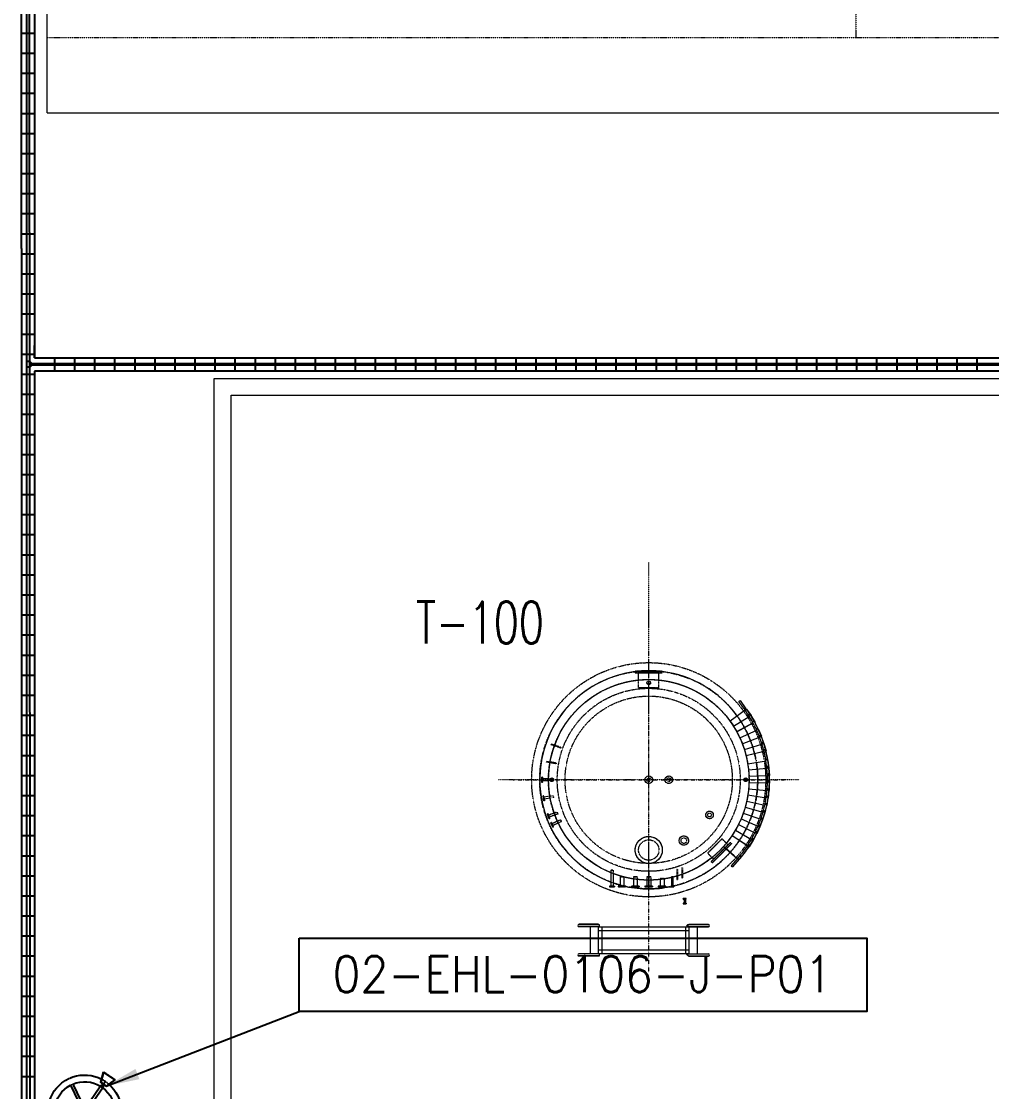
# Model space of a CAD drawing. Header units: inches. Extents: x 19 to 1016051, y 34 to 210034.
# Drawn here: x 147802 to 176833, y 75068 to 107072 of the extents above; entities that cross this region are included whole.
import ezdxf

# ---------------------------------------------------------------- set-up
doc = ezdxf.new("R2010")
doc.units = ezdxf.units.IN
doc.header["$MEASUREMENT"] = 0
for name, pattern in [('CABLEROUTEALL-EMBED 1_DWG$0$HIDDEN2', [0.1875, 0.125, -0.0625]), ('CABLETRAYLAYOUT-EMBED 2_DWG$0$HIDDEN2', [0.1875, 0.125, -0.0625]), ('DASHDOT2', [0.5, 0.25, -0.125, 0, -0.125])]:
    doc.linetypes.add(name, pattern=pattern)
for name, color, linetype in [('_Auto', 7, 'Continuous'), ('CABLE TRAY INSTRUMENTATION', 7, 'Continuous'), ('cables', 7, 'Continuous'), ('照明平面设备层', 1, 'Continuous')]:
    doc.layers.add(name, color=color, linetype=linetype)
for name, color, linetype, lineweight in [('Background Stuff', 252, 'Continuous', 5), ('Buildings', 7, 'Continuous', 5), ('CABLETRAYLAYOUT-EMBED 2_DWG$0$DwgTemplate', 7, 'Continuous', 9), ('Layout', 6, 'Continuous', 20), ('REV.C CLOUD', 2, 'Continuous', 20)]:
    doc.layers.add(name, color=color, linetype=linetype, lineweight=lineweight)
doc.styles.add('HZTXT', font='txt_qlt.shx', dxfattribs={"width": 0.7, "bigfont": 'hztxt.shx'})
doc.styles.get("Standard").update_dxf_attribs({"font": 'arial.ttf'})
doc.dimstyles.get("Standard").update_dxf_attribs({"dimtxt": 0.18, "dimasz": 0.18, "dimexe": 0.18, "dimexo": 0.0625, "dimgap": 0.09, "dimtad": 0, "dimtih": 1, "dimtoh": 1, "dimdec": 4, "dimzin": 0, "dimdsep": 46, "dimtxsty": 'Standard', "dimcen": 0.09, "dimadec": 0, "dimazin": 0, "dimtfac": 1, "dimtdec": 4, "dimtofl": 0, "dimtmove": 0, "dimatfit": 3, "dimfxl": 1, "dimtolj": 1, "dimtzin": 0, "dimarcsym": 0})

# ---------------------------------------------------------------- blocks, each defined once
blk = doc.blocks.new('Tower Light Type 1')
at = {"layer": '照明平面设备层', "color": 1, "linetype": 'Continuous'}
for p, q in [((-2052, 1646), (-2452, 954)), ((-2452, 954), (-2052, 1646)), ((-1632, 1173), (-2052, 1646)), ((-2052, 1646), (-1632, 1173)), ((-80, 1798), (-80, 139)), ((80, 1798), (80, 139)), ((2052, 1646), (1632, 1173)), ((2052, 1646), (1632, 1173)), ((2452, 954), (2052, 1646)), ((2052, 1646), (2452, 954)), ((-2452, 954), (-1832, 827)), ((-2452, 954), (-1832, 827)), ((-1832, 827), (-1632, 1173)), ((-1632, 1173), (-1832, 827)), ((-1573, 908), (-1732, 1000)), ((-1573, 908), (-1732, 1000)), ((-1597, 830), (-160, 0)), ((-1517, 968), (-80, 139)), ((1517, 968), (80, 139)), ((1597, 830), (160, 0)), ((1732, 1000), (1573, 908)), ((1732, 1000), (1573, 908)), ((1632, 1173), (1832, 827)), ((1832, 827), (1632, 1173)), ((1832, 827), (2452, 954)), ((2452, 954), (1832, 827)), ((-1597, -830), (-160, 0)), ((1597, -830), (160, 0)), ((-1517, -968), (-80, -139)), ((-80, -1798), (-80, -139)), ((1517, -968), (80, -139)), ((80, -1798), (80, -139)), ((0, -1817), (0, -2000)), ((0, -1817), (0, -2000)), ((-200, -2000), (-400, -2600)), ((-400, -2600), (-200, -2000)), ((200, -2000), (-200, -2000)), ((-200, -2000), (200, -2000)), ((400, -2600), (200, -2000)), ((400, -2600), (200, -2000)), ((-400, -2600), (400, -2600)), ((400, -2600), (-400, -2600))]:
    blk.add_line(p, q, dxfattribs=at)
at = {"layer": '照明平面设备层', "color": 1, "linetype": 'CABLEROUTEALL-EMBED 1_DWG$0$HIDDEN2'}
for p, q in [((-2452, 954), (-2052, 1646)), ((-2052, 1646), (-2452, 954)), ((-2052, 1646), (-1632, 1173)), ((-2052, 1646), (-1632, 1173)), ((1632, 1173), (2052, 1646)), ((1632, 1173), (2052, 1646)), ((2052, 1646), (2452, 954)), ((2452, 954), (2052, 1646)), ((-1832, 827), (-2452, 954)), ((-1832, 827), (-2452, 954)), ((-1732, 1000), (-1905, 1100)), ((-1905, 1100), (-1732, 1000)), ((-1732, 1000), (-1905, 1100)), ((-1905, 1100), (-1732, 1000)), ((-1632, 1173), (-1832, 827)), ((-1832, 827), (-1632, 1173)), ((-1692, 1069), (-1772, 931)), ((-1692, 1069), (-1772, 931)), ((-1772, 931), (-1597, 830)), ((-1732, 1000), (-1559, 900)), ((-1732, 1000), (-1559, 900)), ((-1692, 1069), (-1517, 968)), ((-1559, 900), (-1573, 908)), ((-1559, 900), (-1573, 908)), ((1692, 1069), (1517, 968)), ((1559, 900), (1905, 1100)), ((1559, 900), (1905, 1100)), ((1573, 908), (1559, 900)), ((1573, 908), (1559, 900)), ((1772, 931), (1597, 830)), ((1832, 827), (1632, 1173)), ((1632, 1173), (1832, 827)), ((1692, 1069), (1772, 931)), ((1692, 1069), (1772, 931)), ((1905, 1100), (1732, 1000)), ((1905, 1100), (1732, 1000)), ((2452, 954), (1832, 827)), ((2452, 954), (1832, 827)), ((-160, 0), (-40, 69)), ((-160, 0), (-40, -69)), ((-80, 139), (40, 69)), ((-80, 139), (-80, 0)), ((80, 0), (-80, 0)), ((-80, 0), (0, 0)), ((0, 0), (-80, 0)), ((-80, 0), (80, 0)), ((-80, -139), (-80, 0)), ((80, 139), (-40, 69)), ((40, 69), (-40, -69)), ((-40, -69), (40, 69)), ((40, -69), (-40, 69)), ((-40, 69), (0, 0)), ((0, 0), (-40, 69)), ((-40, 69), (40, -69)), ((-40, -69), (0, 0)), ((0, 0), (-40, -69)), ((0, 0), (40, 69)), ((40, 69), (0, 0)), ((0, 0), (80, 0)), ((80, 0), (0, 0)), ((0, 0), (40, -69)), ((40, -69), (0, 0)), ((160, 0), (40, 69)), ((160, 0), (40, -69)), ((80, 139), (80, 0)), ((80, -139), (80, 0)), ((-80, -139), (40, -69)), ((80, -139), (-40, -69)), ((-80, -2000), (-80, -1798)), ((0, -2000), (0, -1800)), ((0, -1800), (0, -1817)), ((0, -2000), (0, -1800)), ((0, -1800), (0, -1817)), ((80, -2000), (80, -1798)), ((-400, -2600), (-200, -2000)), ((-400, -2600), (-200, -2000)), ((-200, -2000), (200, -2000)), ((200, -2000), (-200, -2000)), ((80, -2000), (-80, -2000)), ((80, -2000), (-80, -2000)), ((0, -2000), (0, -2200)), ((0, -2200), (0, -2000)), ((0, -2000), (0, -2200)), ((0, -2200), (0, -2000)), ((200, -2000), (400, -2600)), ((200, -2000), (400, -2600)), ((400, -2600), (-400, -2600)), ((-400, -2600), (400, -2600))]:
    blk.add_line(p, q, dxfattribs=at)
at = {"layer": '照明平面设备层', "color": 1, "linetype": 'Continuous'}
blk.add_circle((0, 0), 100, dxfattribs=at)
blk.add_circle((0, 0), 100, dxfattribs=at)
for radius, start, end in [(2200, 96.86074, 143.17429), (2200, 36.82571, 83.18043), (1800, 92.54732, 147.45268), (1800, 32.54732, 87.45268), (2200, 156.82571, 203.17429), (1800, 152.54732, 207.45268), (1800, 332.54732, 27.45268), (2200, 336.82571, 23.17429), (500, 159.2069, 200.7931), (500, 159.2069, 200.7931), (500, 99.2069, 140.7931), (500, 99.2069, 140.7931), (500, 39.2069, 80.7931), (500, 39.2069, 80.7931), (500, 339.2069, 20.7931), (500, 0, 20.7931), (500, 339.2069, 0), (500, 219.2069, 260.7931), (500, 219.2069, 260.7931), (500, 279.2069, 320.7931), (500, 279.2069, 320.7931), (1800, 212.54732, 267.45268), (1800, 272.54732, 327.45268), (2200, 216.82571, 263.17429), (2200, 276.82571, 323.17429)]:
    blk.add_arc((0, 0), radius, start, end, dxfattribs=at)
at = {"layer": '照明平面设备层', "color": 1, "linetype": 'CABLEROUTEALL-EMBED 1_DWG$0$HIDDEN2'}
for radius, start, end in [(2200, 90, 96.86074), (2200, 83.18043, 90), (2200, 143.17429, 150), (1800, 90, 92.54732), (1800, 87.45268, 90), (2200, 30, 36.82571), (2200, 150, 156.82571), (1800, 150, 152.54732), (1800, 147.45268, 150), (1800, 30, 32.54732), (1800, 27.45268, 30), (2200, 23.17429, 30), (500, 140.7931, 159.2069), (500, 140.7931, 159.2069), (500, 80.7931, 99.2069), (500, 80.7931, 99.2069), (500, 20.7931, 39.2069), (500, 20.7931, 39.2069), (500, 200.7931, 219.2069), (500, 200.7931, 219.2069), (500, 260.7931, 270), (500, 260.7931, 279.2069), (500, 270, 279.2069), (2200, 203.17429, 210), (2200, 210, 216.82571), (1800, 207.45268, 210), (1800, 210, 212.54732), (1800, 327.45268, 330), (1800, 330, 332.54732), (2200, 323.17429, 330), (2200, 330, 336.82571), (1800, 267.45268, 270), (1800, 270, 272.54732), (2200, 263.17429, 270), (2200, 270, 276.82571)]:
    blk.add_arc((0, 0), radius, start, end, dxfattribs=at)

msp = doc.modelspace()

# ---------------------------------------------------------------- linework, layer by layer
at = {"layer": '_Auto', "color": 7, "linetype": 'Continuous'}
msp.add_lwpolyline([(156116, 79656), (173096, 79656), (173096, 77460), (156116, 77460)], close=True, dxfattribs=at)
at = {"layer": 'Background Stuff', "linetype": 'Continuous'}
for p, q in [((169265, 86736), (169304, 86764)), ((169444, 86490), (169265, 86736)), ((169304, 86764), (169483, 86518)), ((169458, 86470), (169007, 86146)), ((169502, 86502), (169497, 86499)), ((169497, 86499), (169497, 86498)), ((169497, 86499), (169629, 86316)), ((169502, 86502), (169634, 86319)), ((169007, 86146), (169117, 85994)), ((169112, 85991), (169581, 86286)), ((169205, 85833), (169692, 86099)), ((169207, 85830), (169694, 86095)), ((169621, 86311), (169623, 86312)), ((169623, 86312), (169628, 86315)), ((169623, 86312), (169743, 86122)), ((169629, 86316), (169628, 86315)), ((169628, 86315), (169748, 86125)), ((169629, 86316), (169634, 86319)), ((169629, 86316), (169632, 86312)), ((169632, 86312), (169631, 86311)), ((169734, 86122), (169740, 86125)), ((169736, 86118), (169742, 86121)), ((169742, 86121), (169740, 86125)), ((169743, 86122), (169742, 86121)), ((169742, 86121), (169744, 86116)), ((169743, 86122), (169748, 86125)), ((169743, 86122), (169745, 86118)), ((169745, 86118), (169744, 86117)), ((169744, 86116), (169744, 86116)), ((169132, 85959), (169209, 85836)), ((169300, 85644), (169804, 85875)), ((169709, 86046), (169704, 86043)), ((169709, 86046), (169718, 86051)), ((169715, 86035), (169709, 86046)), ((169715, 86035), (169710, 86032)), ((169724, 86039), (169715, 86035)), ((169790, 85882), (169784, 85880)), ((169790, 85882), (169799, 85887)), ((169795, 85871), (169790, 85882)), ((169838, 85917), (169838, 85917)), ((169848, 85895), (169854, 85898)), ((169848, 85895), (169942, 85691)), ((169848, 85895), (169848, 85895)), ((169854, 85898), (169947, 85693)), ((169326, 85586), (169377, 85474)), ((169373, 85472), (169888, 85670)), ((169434, 85295), (169961, 85461)), ((169933, 85687), (169935, 85688)), ((169935, 85688), (169941, 85690)), ((169935, 85688), (170016, 85478)), ((169942, 85691), (169941, 85690)), ((169941, 85690), (170022, 85480)), ((169942, 85691), (169947, 85693)), ((169942, 85691), (169944, 85686)), ((169950, 85471), (169942, 85468)), ((169944, 85686), (169943, 85686)), ((169950, 85471), (169957, 85473)), ((169954, 85459), (169950, 85471)), ((170007, 85476), (170009, 85476)), ((170009, 85476), (170015, 85478)), ((170009, 85476), (170077, 85262)), ((170015, 85478), (170082, 85263)), ((170016, 85478), (170015, 85478)), ((170016, 85478), (170022, 85480)), ((170016, 85478), (170018, 85474)), ((170018, 85474), (170016, 85473)), ((169398, 85404), (169439, 85297)), ((169436, 85304), (169432, 85303)), ((169458, 85219), (169488, 85120)), ((169484, 85119), (170022, 85252)), ((169485, 85115), (170023, 85248)), ((170025, 85197), (170019, 85195)), ((170028, 85185), (170022, 85183)), ((170025, 85197), (170035, 85199)), ((170028, 85185), (170025, 85197)), ((170038, 85187), (170028, 85185)), ((170069, 85264), (170075, 85265)), ((170070, 85260), (170076, 85261)), ((170076, 85261), (170075, 85265)), ((170077, 85262), (170076, 85261)), ((170076, 85261), (170077, 85256)), ((170077, 85262), (170082, 85263)), ((170077, 85262), (170078, 85257)), ((170078, 85257), (170077, 85257)), ((170077, 85256), (170077, 85256)), ((169535, 84871), (170082, 84959)), ((170070, 84970), (170064, 84969)), ((170070, 84970), (170080, 84971)), ((170072, 84957), (170070, 84970)), ((170126, 84991), (170126, 84991)), ((170129, 84967), (170130, 84967)), ((170130, 84967), (170136, 84968)), ((170130, 84967), (170165, 84744)), ((170136, 84968), (170171, 84745)), ((169549, 84777), (169563, 84686)), ((169559, 84686), (170108, 84739)), ((169567, 84585), (169576, 84499)), ((169572, 84499), (170122, 84518)), ((170156, 84744), (170158, 84744)), ((170158, 84744), (170180, 84520)), ((170158, 84744), (170164, 84744)), ((170165, 84744), (170164, 84744)), ((170164, 84744), (170186, 84521)), ((170165, 84744), (170171, 84745)), ((170165, 84744), (170166, 84740)), ((170166, 84740), (170165, 84739)), ((170170, 84520), (170173, 84520)), ((170173, 84520), (170179, 84520)), ((170173, 84520), (170181, 84295)), ((170180, 84520), (170179, 84520)), ((170179, 84520), (170187, 84295)), ((170181, 84515), (170179, 84515)), ((170180, 84520), (170186, 84521)), ((170180, 84520), (170181, 84515)), ((169568, 84202), (169565, 84125)), ((169572, 84312), (170123, 84297)), ((169576, 84319), (169573, 84319)), ((169574, 84393), (169576, 84312)), ((170116, 84309), (170107, 84309)), ((170116, 84309), (170123, 84309)), ((170116, 84297), (170116, 84309)), ((170174, 84295), (170168, 84070)), ((170171, 84295), (170174, 84295)), ((170174, 84295), (170180, 84295)), ((170180, 84295), (170174, 84070)), ((170181, 84295), (170180, 84295)), ((170181, 84290), (170180, 84290)), ((170181, 84295), (170187, 84295)), ((170181, 84295), (170181, 84290)), ((169539, 83939), (170085, 83856)), ((169549, 84012), (169543, 83939)), ((169562, 84125), (170111, 84076)), ((170161, 84071), (170141, 83847)), ((170167, 84070), (170147, 83846)), ((170159, 84071), (170161, 84071)), ((170161, 84071), (170167, 84070)), ((170168, 84065), (170166, 84065)), ((170168, 84070), (170167, 84070)), ((170168, 84070), (170168, 84065)), ((170168, 84070), (170174, 84070)), ((169460, 83574), (169991, 83423)), ((169477, 83638), (169463, 83573)), ((169505, 83755), (170045, 83638)), ((169519, 83823), (169509, 83755)), ((170093, 83627), (170045, 83408)), ((170099, 83626), (170051, 83406)), ((170093, 83627), (170099, 83626)), ((170093, 83627), (170093, 83627)), ((170099, 83621), (170097, 83621)), ((170099, 83626), (170098, 83626)), ((170134, 83848), (170099, 83626)), ((170099, 83626), (170099, 83621)), ((170099, 83626), (170105, 83625)), ((170140, 83847), (170105, 83625)), ((170133, 83848), (170134, 83848)), ((170134, 83848), (170140, 83847)), ((170140, 83842), (170139, 83842)), ((170141, 83847), (170140, 83847)), ((170141, 83847), (170140, 83842)), ((170141, 83847), (170147, 83846)), ((169336, 83221), (169842, 83006)), ((169359, 83277), (169338, 83220)), ((169341, 83227), (169339, 83228)), ((169403, 83395), (169923, 83212)), ((169423, 83455), (169406, 83394)), ((170038, 83409), (169977, 83193)), ((170044, 83408), (169982, 83191)), ((170037, 83410), (170038, 83409)), ((170038, 83409), (170044, 83408)), ((170044, 83403), (170042, 83403)), ((170045, 83408), (170044, 83403)), ((170045, 83408), (170044, 83408)), ((170045, 83408), (170051, 83406)), ((169196, 82935), (169171, 82885)), ((169257, 83051), (169748, 82805)), ((169283, 83103), (169260, 83050)), ((169889, 82986), (169801, 82779)), ((169894, 82984), (169806, 82777)), ((169840, 83020), (169832, 83024)), ((169835, 83009), (169840, 83020)), ((169840, 83020), (169847, 83018)), ((169886, 82987), (169889, 82986)), ((169889, 82986), (169894, 82984)), ((169893, 82979), (169892, 82979)), ((169895, 82983), (169893, 82979)), ((169895, 82983), (169894, 82984)), ((169970, 83195), (169895, 82983)), ((169895, 82983), (169901, 82981)), ((169976, 83193), (169901, 82981)), ((169968, 83196), (169970, 83195)), ((169970, 83195), (169976, 83193)), ((169975, 83188), (169974, 83189)), ((169977, 83193), (169975, 83188)), ((169977, 83193), (169976, 83193)), ((169977, 83193), (169982, 83191)), ((169069, 82728), (169569, 82394)), ((169072, 82731), (169576, 82394)), ((169099, 82773), (169074, 82729)), ((169168, 82886), (169644, 82610)), ((169688, 82585), (169575, 82390)), ((169693, 82582), (169580, 82387)), ((169686, 82586), (169688, 82585)), ((169688, 82585), (169693, 82582)), ((169692, 82577), (169690, 82577)), ((169694, 82581), (169692, 82577)), ((169694, 82581), (169693, 82582)), ((169794, 82782), (169694, 82581)), ((169694, 82581), (169699, 82578)), ((169800, 82780), (169699, 82578)), ((169791, 82784), (169794, 82782)), ((169794, 82782), (169800, 82780)), ((169799, 82775), (169798, 82775)), ((169801, 82779), (169799, 82775)), ((169801, 82779), (169800, 82780)), ((169801, 82779), (169806, 82777)), ((168945, 82274), (168811, 82394)), ((168815, 82398), (169216, 82042)), ((169131, 82116), (168818, 82389)), ((168947, 82276), (168945, 82274)), ((169485, 82374), (169480, 82378)), ((169485, 82374), (169492, 82385)), ((169493, 82369), (169485, 82374)), ((169492, 82385), (169487, 82388)), ((169492, 82385), (169500, 82379)), ((169555, 82374), (169515, 82401)), ((169569, 82394), (169574, 82391)), ((169574, 82391), (169571, 82386)), ((169572, 82386), (169571, 82387)), ((169571, 82386), (169571, 82386)), ((169575, 82390), (169572, 82386)), ((169574, 82391), (169576, 82394)), ((169575, 82390), (169574, 82391)), ((169575, 82390), (169580, 82387)), ((169244, 82049), (169042, 81820)), ((169280, 82017), (169079, 81788)), ((169132, 82117), (169128, 82112)), ((169224, 82027), (169128, 82112)), ((169220, 82038), (169212, 82045)), ((169220, 82038), (169228, 82047)), ((169220, 82038), (169228, 82031)), ((169228, 82031), (169220, 82038)), ((169228, 82047), (169224, 82051)), ((169228, 82047), (169236, 82041)), ((169264, 81991), (169260, 81995)), ((169264, 81999), (169268, 81995)), ((169268, 81995), (169264, 81991)), ((169042, 81820), (169079, 81788)), ((164484, 80061), (164484, 80070)), ((164484, 80070), (164484, 80061)), ((165074, 80070), (164484, 80070)), ((165074, 80061), (164484, 80061)), ((165074, 80070), (165074, 80061)), ((165074, 80070), (165074, 80061)), ((167774, 80061), (167774, 80070)), ((167774, 80070), (168363, 80070)), ((167774, 80070), (167774, 80061)), ((167774, 80061), (168363, 80061)), ((168363, 80070), (168363, 80061)), ((168363, 80070), (168363, 80061)), ((164484, 79992), (164484, 80001)), ((164484, 80001), (164484, 79992)), ((165074, 80001), (164484, 80001)), ((165074, 79992), (164484, 79992)), ((164818, 79992), (164818, 79192)), ((165074, 80001), (165074, 79992)), ((165074, 80001), (165074, 79992)), ((165074, 79192), (165074, 79992)), ((165074, 79992), (165177, 79992)), ((165074, 79992), (167774, 79992)), ((165074, 79889), (165074, 79992)), ((165074, 79889), (167774, 79889)), ((165177, 79192), (165177, 79992)), ((167670, 79992), (167670, 79192)), ((167670, 79992), (167774, 79992)), ((167774, 79992), (167774, 80001)), ((167774, 80001), (167774, 79992)), ((167774, 80001), (168363, 80001)), ((167774, 79992), (168363, 79992)), ((167774, 79992), (167774, 79192)), ((167774, 79992), (167774, 79889)), ((168030, 79192), (168030, 79992)), ((168363, 80001), (168363, 79992)), ((168363, 80001), (168363, 79992)), ((164484, 79184), (164484, 79192)), ((165074, 79192), (164484, 79192)), ((164484, 79184), (164484, 79192)), ((165074, 79184), (164484, 79184)), ((164484, 79115), (164484, 79123)), ((164484, 79115), (164484, 79123)), ((165074, 79123), (164484, 79123)), ((165074, 79115), (164484, 79115)), ((165074, 79192), (165074, 79295)), ((167774, 79295), (165074, 79295)), ((165074, 79192), (165074, 79184)), ((165074, 79184), (165074, 79192)), ((165177, 79192), (165074, 79192)), ((167774, 79192), (165074, 79192)), ((165074, 79123), (165074, 79115)), ((165074, 79115), (165074, 79123)), ((167774, 79192), (167670, 79192)), ((167774, 79295), (167774, 79192)), ((167774, 79184), (167774, 79192)), ((167774, 79184), (167774, 79192)), ((167774, 79192), (168363, 79192)), ((167774, 79184), (168363, 79184)), ((167774, 79115), (167774, 79123)), ((167774, 79115), (167774, 79123)), ((167774, 79123), (168363, 79123)), ((167774, 79115), (168363, 79115)), ((168363, 79192), (168363, 79184)), ((168363, 79184), (168363, 79192)), ((168363, 79123), (168363, 79115)), ((168363, 79115), (168363, 79123))]:
    msp.add_line(p, q, dxfattribs=at)
for centre, radius, start, end in [((169464, 86504), 24.1, 306.1048, 35.7729), ((169589, 86320), 24.1, 10.5083, 302.5336), ((169704, 86128), 24.1, 29.2943, 29.5238), ((166572, 84395), 3610, 24.6072, 28.5763), ((169816, 85907), 24.1, 24.1, 204.0999), ((166572, 84395), 3604, 24.6072, 24.9934), ((169904, 85702), 24.1, 355.5565, 291.4223), ((169979, 85492), 24.1, 352.5884, 287.8512), ((170041, 85278), 24.1, 14.6119, 14.8416), ((166572, 84395), 3604, 9.1305, 13.8938), ((166572, 84395), 3610, 9.1305, 13.8938), ((170102, 84987), 24.1, 8.6236, 188.6232), ((170132, 84766), 24.1, 339.1892, 275.9456), ((170148, 84543), 24.1, 332.0974, 272.3745), ((170150, 84320), 24.1, 331.1426, 268.8033), ((170113, 83876), 24.1, 340.8327, 261.6611), ((170139, 84097), 24.1, 334.3668, 265.2322), ((170074, 83656), 24.1, 346.1293, 258.09), ((169955, 83226), 24.1, 317.1795, 250.9477), ((170021, 83439), 24.1, 330.1323, 254.5188), ((169876, 83018), 24.1, 307.7668, 247.3766), ((169679, 82618), 24.1, 304.0111, 240.2343), ((169784, 82815), 24.1, 302.7602, 243.8055), ((166572, 84395), 3555, 318.7203, 325.8907), ((166572, 84395), 3610, 318.334, 326.277), ((166572, 84395), 3604, 318.7203, 325.8907), ((169535, 82387), 24.1, 325.8907, 145.8907), ((169562, 82428), 24.1, 147.557, 236.6632), ((169562, 82428), 24.1, 236.6632, 327.5564), ((166572, 84395), 3604, 325.8907, 326.277), ((164484, 80031), 30.2, 90, 270), ((164484, 80031), 30.2, 90, 270), ((165074, 80031), 30.2, 270, 90), ((165074, 80031), 30.2, 270, 90), ((167740, 80019), 34, 70.541, 180), ((167740, 80019), 34, 180, 231.6532), ((167740, 80019), 29, 73.5755, 180), ((167740, 80019), 29, 180, 246.8515), ((167774, 80031), 30.2, 90, 270), ((167774, 80031), 30.2, 90, 270), ((168363, 80031), 30.2, 270, 90), ((168363, 80031), 30.2, 270, 90), ((167740, 80019), 29, 293.1485, 325.5137), ((167740, 80019), 34, 308.3468, 328.5482), ((164484, 79153), 30.2, 90, 270), ((164484, 79153), 30.2, 90, 270), ((165074, 79153), 30.2, 270, 90), ((165074, 79153), 30.2, 270, 90), ((167740, 79182), 34, 163.1952, 180), ((167740, 79182), 34, 180, 277.0344), ((167740, 79182), 29, 160.1866, 180), ((167740, 79182), 29, 180, 277.4783), ((167774, 79153), 30.2, 90, 270), ((167774, 79153), 30.2, 90, 270), ((167740, 79182), 29, 1.7824, 19.8134), ((167740, 79182), 34, 2.2263, 16.8048), ((168363, 79153), 30.2, 270, 90), ((168363, 79153), 30.2, 270, 90)]:
    msp.add_arc(centre, radius, start, end, dxfattribs=at)
for centre, major_axis, ratio, start_param, end_param in [((169464, 86504), (-19.6, -14.1), 0.507167, 3.13765, 6.28714), ((169704, 86128), (-21, -11.8), 0.507167, 3.137638, 6.279231), ((169816, 85907), (-22, -9.9), 0.806809, 3.141595, 6.283185), ((170041, 85278), (-23.3, -6.1), 0.507167, 3.137638, 6.279231), ((170102, 84987), (-23.9, -3.6), 0.806809, 3.1416, 6.283185)]:
    msp.add_ellipse(centre, major_axis=major_axis, ratio=ratio, start_param=start_param, end_param=end_param, dxfattribs=at)
for points in [[(169682, 86116), (169609, 86245), (169530, 86369), (169444, 86490)], [(169483, 86518), (169569, 86396), (169650, 86269), (169725, 86140)], [(169794, 85897), (169759, 85971), (169722, 86044), (169682, 86116)], [(169725, 86140), (169765, 86067), (169803, 85993), (169838, 85917)], [(170017, 85272), (169959, 85486), (169885, 85694), (169794, 85897)], [(169838, 85917), (169929, 85713), (170005, 85500), (170064, 85284)], [(170078, 84983), (170062, 85080), (170042, 85176), (170017, 85272)], [(170064, 85284), (170089, 85187), (170109, 85089), (170126, 84991)]]:
    msp.add_open_spline(points, degree=3, dxfattribs=at)
for points, knots in [([(169542, 82441), (169774, 82806), (169951, 83209), (170044, 83631), (170141, 84073), (170146, 84534), (170078, 84983)], [0, 0, 0, 0, 2.20487, 2.20487, 2.20487, 4.513418, 4.513418, 4.513418, 4.513418]), ([(170126, 84990), (170191, 84558), (170191, 84111), (170104, 83682), (170013, 83232), (169828, 82801), (169583, 82415)], [0, 0, 0, 0, 2.214178, 2.214178, 2.214178, 4.533661, 4.533661, 4.533661, 4.533661])]:
    msp.add_open_spline(points, degree=3, knots=knots, dxfattribs=at)
msp.add_rational_spline([(169539, 82429), (169537, 82448), (169553, 82455), (169572, 82445), (169590, 82434), (169592, 82416), (169576, 82409), (169560, 82401), (169541, 82411), (169539, 82429)], [1, 0.666666666667, 0.666666666667, 1, 0.666666666667, 0.666666666667, 1, 0.666666666667, 0.666666666667, 1], degree=3, knots=[0, 0, 0, 0, 0.333333, 0.333333, 0.333333, 0.666667, 0.666667, 0.666667, 1, 1, 1, 1], dxfattribs=at)
at = {"layer": 'Buildings', "color": 5, "linetype": 'CABLETRAYLAYOUT-EMBED 2_DWG$0$HIDDEN2'}
for p, q in [((166572, 80892), (166572, 81892)), ((166573, 81655), (166573, 81130)), ((166573, 81194), (166573, 81655))]:
    msp.add_line(p, q, dxfattribs=at)
at = {"layer": 'Buildings', "color": 5, "linetype": 'Continuous'}
msp.add_line((166573, 81130), (166573, 81194), dxfattribs=at)
at = {"layer": 'Buildings', "color": 5, "linetype": 'CABLETRAYLAYOUT-EMBED 2_DWG$0$HIDDEN2'}
for centre, radius in [((166572, 84394), 3502), ((166573, 84392), 3262), ((166573, 84392), 3000), ((166573, 84392), 2737), ((166573, 84392), 2737), ((166572, 84394), 2502)]:
    msp.add_circle(centre, radius, dxfattribs=at)
at = {"layer": 'Buildings', "color": 5, "linetype": 'Continuous'}
for start, end in [(97.1488, 249.7376), (84.8573, 95.1427), (35.7761, 82.8354), (282.6999, 318.3094), (250.863, 254.774), (257.8737, 270), (270, 281.4305)]:
    msp.add_arc((166573, 84392), 3262, start, end, dxfattribs=at)
at = {"layer": 'Buildings', "color": 5, "linetype": 'CABLETRAYLAYOUT-EMBED 2_DWG$0$HIDDEN2'}
for start, end in [(95.1427, 97.1488), (82.8354, 84.8573), (318.3094, 35.7761), (249.7376, 250.863), (254.774, 257.8737), (281.4305, 282.6999)]:
    msp.add_arc((166573, 84392), 3262, start, end, dxfattribs=at)
at = {"layer": 'CABLE TRAY INSTRUMENTATION', "color": 6}
for p, q in [((148192, 122672), (148192, 97007)), ((147802, 100281), (147802, 122272)), ((147802, 106723), (148192, 106723)), ((147802, 106723), (148192, 106723)), ((147802, 106123), (148192, 106123)), ((147802, 106123), (148192, 106123)), ((147802, 106123), (148192, 106123)), ((147802, 105523), (148192, 105523)), ((147802, 105523), (148192, 105523)), ((147802, 104923), (148192, 104923)), ((147802, 104923), (148192, 104923)), ((147802, 104323), (148192, 104323)), ((147802, 103723), (148192, 103723)), ((147802, 103723), (148192, 103723)), ((147802, 103723), (148192, 103723)), ((147802, 103123), (148192, 103123)), ((147802, 103123), (148192, 103123)), ((147802, 102523), (148192, 102523)), ((147802, 102523), (148192, 102523)), ((147802, 101923), (148192, 101923)), ((147802, 101923), (148192, 101923)), ((147802, 101323), (148192, 101323)), ((147802, 101323), (148192, 101323)), ((147802, 101323), (148192, 101323)), ((147802, 100723), (148192, 100723)), ((147802, 100723), (148192, 100723)), ((147802, 100281), (147802, 50481)), ((147802, 100123), (148192, 100123)), ((147802, 100123), (148192, 100123)), ((147802, 99523), (148192, 99523)), ((147802, 99523), (148192, 99523)), ((147802, 98923), (148192, 98923)), ((147802, 98923), (148192, 98923)), ((147802, 98923), (148192, 98923)), ((147802, 98323), (148192, 98323)), ((147802, 98323), (148192, 98323)), ((147802, 97723), (148192, 97723)), ((147802, 97723), (148192, 97723)), ((148192, 97007), (148192, 97382)), ((147802, 97123), (148192, 97123)), ((147802, 97123), (148192, 97123)), ((148192, 97007), (190620, 97007)), ((148192, 97007), (148792, 97007)), ((148192, 97007), (148792, 97007)), ((148792, 97007), (148792, 96617)), ((149392, 97007), (149392, 96617)), ((149992, 97007), (149992, 96617)), ((150592, 97007), (150592, 96617)), ((151192, 97007), (151192, 96617)), ((151192, 97007), (151192, 96617)), ((151792, 97007), (151792, 96617)), ((152392, 97007), (152392, 96617)), ((152992, 97007), (152992, 96617)), ((153592, 97007), (153592, 96617)), ((153592, 97007), (153592, 96617)), ((154192, 97007), (154192, 96617)), ((154792, 97007), (154792, 96617)), ((155392, 97007), (155392, 96617)), ((155992, 97007), (155992, 96617)), ((155992, 97007), (155992, 96617)), ((156592, 97007), (156592, 96617)), ((157192, 97007), (157192, 96617)), ((157792, 97007), (157792, 96617)), ((158392, 97007), (158392, 96617)), ((158392, 97007), (158392, 96617)), ((158992, 97007), (158992, 96617)), ((159592, 97007), (159592, 96617)), ((160192, 97007), (160192, 96617)), ((160792, 97007), (160792, 96617)), ((160792, 97007), (160792, 96617)), ((161392, 97007), (161392, 96617)), ((161992, 97007), (161992, 96617)), ((162592, 97007), (162592, 96617)), ((163192, 97007), (163192, 96617)), ((163192, 97007), (163192, 96617)), ((163792, 97007), (163792, 96617)), ((164392, 97007), (164392, 96617)), ((164992, 97007), (164992, 96617)), ((165592, 97007), (165592, 96617)), ((165592, 97007), (165592, 96617)), ((166192, 97007), (166192, 96617)), ((166792, 97007), (166792, 96617)), ((167392, 97007), (167392, 96617)), ((167992, 97007), (167992, 96617)), ((167992, 97007), (167992, 96617)), ((168592, 97007), (168592, 96617)), ((169192, 97007), (169192, 96617)), ((169792, 97007), (169792, 96617)), ((170392, 97007), (170392, 96617)), ((170392, 97007), (170392, 96617)), ((170992, 97007), (170992, 96617)), ((171592, 97007), (171592, 96617)), ((172192, 97007), (172192, 96617)), ((172792, 97007), (172792, 96617)), ((172792, 97007), (172792, 96617)), ((173392, 97007), (173392, 96617)), ((173992, 97007), (173992, 96617)), ((174592, 97007), (174592, 96617)), ((175192, 97007), (175192, 96617)), ((175192, 97007), (175192, 96617)), ((175792, 97007), (175792, 96617)), ((176392, 97007), (176392, 96617)), ((147802, 96523), (148192, 96523)), ((147802, 96523), (148192, 96523)), ((147802, 96523), (148192, 96523)), ((148192, 96617), (148192, 50331)), ((190620, 96617), (148192, 96617)), ((147802, 95923), (148192, 95923)), ((147802, 95923), (148192, 95923)), ((147802, 95323), (148192, 95323)), ((147802, 95323), (148192, 95323)), ((147802, 94723), (148192, 94723)), ((147802, 94723), (148192, 94723)), ((147802, 94123), (148192, 94123)), ((147802, 94123), (148192, 94123)), ((147802, 94123), (148192, 94123)), ((147802, 93523), (148192, 93523)), ((147802, 93523), (148192, 93523)), ((147802, 92923), (148192, 92923)), ((147802, 92923), (148192, 92923)), ((147802, 92323), (148192, 92323)), ((147802, 92323), (148192, 92323)), ((147802, 91723), (148192, 91723)), ((147802, 91723), (148192, 91723)), ((147802, 91723), (148192, 91723)), ((147802, 91123), (148192, 91123)), ((147802, 91123), (148192, 91123)), ((147802, 90523), (148192, 90523)), ((147802, 90523), (148192, 90523)), ((147802, 89923), (148192, 89923)), ((147802, 89923), (148192, 89923)), ((147802, 89323), (148192, 89323)), ((147802, 89323), (148192, 89323)), ((147802, 89323), (148192, 89323)), ((147802, 88723), (148192, 88723)), ((147802, 88723), (148192, 88723)), ((147802, 88123), (148192, 88123)), ((147802, 88123), (148192, 88123)), ((147802, 87523), (148192, 87523)), ((147802, 87523), (148192, 87523)), ((147802, 86923), (148192, 86923)), ((147802, 86923), (148192, 86923)), ((147802, 86923), (148192, 86923)), ((147802, 86323), (148192, 86323)), ((147802, 86323), (148192, 86323)), ((147802, 85723), (148192, 85723)), ((147802, 85723), (148192, 85723)), ((147802, 85123), (148192, 85123)), ((147802, 85123), (148192, 85123)), ((147802, 84523), (148192, 84523)), ((147802, 84523), (148192, 84523)), ((147802, 84523), (148192, 84523)), ((147802, 83923), (148192, 83923)), ((147802, 83923), (148192, 83923)), ((147802, 83323), (148192, 83323)), ((147802, 83323), (148192, 83323)), ((147802, 82723), (148192, 82723)), ((147802, 82723), (148192, 82723)), ((147802, 82123), (148192, 82123)), ((147802, 82123), (148192, 82123)), ((147802, 82123), (148192, 82123)), ((147802, 81523), (148192, 81523)), ((147802, 81523), (148192, 81523)), ((147802, 80923), (148192, 80923)), ((147802, 80923), (148192, 80923)), ((147802, 80323), (148192, 80323)), ((147802, 80323), (148192, 80323)), ((147802, 79723), (148192, 79723)), ((147802, 79723), (148192, 79723)), ((147802, 79723), (148192, 79723)), ((147802, 79123), (148192, 79123)), ((147802, 79123), (148192, 79123)), ((147802, 78523), (148192, 78523)), ((147802, 78523), (148192, 78523)), ((147802, 77923), (148192, 77923)), ((147802, 77923), (148192, 77923)), ((147802, 77323), (148192, 77323)), ((147802, 77323), (148192, 77323)), ((147802, 77323), (148192, 77323)), ((147802, 76723), (148192, 76723)), ((147802, 76723), (148192, 76723)), ((147802, 76123), (148192, 76123)), ((147802, 76123), (148192, 76123)), ((147802, 75523), (148192, 75523)), ((147802, 75523), (148192, 75523))]:
    msp.add_line(p, q, dxfattribs=at)
at = {"layer": 'cables'}
for p, q in [((148057, 96898), (147969, 96898)), ((148057, 96734), (147969, 96734)), ((148110, 96845), (148057, 96898)), ((148110, 96787), (148057, 96734))]:
    msp.add_line(p, q, dxfattribs=at)
msp.add_lwpolyline([(147969, 50532), (147969, 122303), (148025, 122303), (148077, 50532)], dxfattribs=at)
msp.add_lwpolyline([(148110, 96845), (190519, 96845), (190519, 96788), (148110, 96788)], close=True, dxfattribs=at)
at = {"layer": 'CABLETRAYLAYOUT-EMBED 2_DWG$0$DwgTemplate', "color": 7, "linetype": 'Continuous'}
for p, q in [((166167, 87641), (166980, 87641)), ((166167, 87595), (166167, 87641)), ((166167, 87641), (166980, 87641)), ((166167, 87595), (166167, 87641)), ((166167, 87595), (166980, 87595)), ((166167, 87595), (166980, 87595)), ((166269, 87377), (166269, 87595)), ((166269, 87377), (166269, 87595)), ((166878, 87377), (166878, 87595)), ((166878, 87377), (166878, 87595)), ((166980, 87595), (166980, 87641)), ((166980, 87595), (166980, 87641)), ((163657, 85442), (163664, 85462)), ((163657, 85442), (163664, 85462)), ((163661, 85452), (163664, 85462)), ((163758, 85428), (163664, 85462)), ((163758, 85428), (163664, 85462)), ((163657, 85442), (163661, 85452)), ((163751, 85408), (163657, 85442)), ((163751, 85408), (163657, 85442)), ((163519, 84920), (163523, 84941)), ((163519, 84920), (163523, 84941)), ((163519, 84920), (163521, 84930)), ((163617, 84903), (163519, 84920)), ((163617, 84903), (163519, 84920)), ((163521, 84930), (163523, 84941)), ((163621, 84924), (163523, 84941)), ((163621, 84924), (163523, 84941)), ((163375, 84316), (163375, 84468)), ((163375, 84316), (163375, 84468)), ((163393, 84468), (163375, 84468)), ((163375, 84392), (163375, 84468)), ((163393, 84468), (163375, 84468)), ((163375, 84316), (163375, 84392)), ((163393, 84316), (163375, 84316)), ((163393, 84316), (163375, 84316)), ((163393, 84316), (163393, 84468)), ((163393, 84316), (163393, 84468)), ((163393, 84392), (163393, 84468)), ((163574, 84422), (163393, 84422)), ((163574, 84422), (163393, 84422)), ((163393, 84316), (163393, 84392)), ((163574, 84362), (163393, 84362)), ((163574, 84362), (163393, 84362)), ((163428, 83915), (163410, 83912)), ((163428, 83915), (163410, 83912)), ((163437, 83762), (163410, 83912)), ((163437, 83762), (163410, 83912)), ((163424, 83837), (163410, 83912)), ((163454, 83765), (163428, 83915)), ((163454, 83765), (163428, 83915)), ((163441, 83840), (163428, 83915)), ((163614, 83901), (163436, 83870)), ((163614, 83901), (163436, 83870)), ((163437, 83762), (163424, 83837)), ((163454, 83765), (163437, 83762)), ((163454, 83765), (163437, 83762)), ((163454, 83765), (163441, 83840)), ((163625, 83842), (163446, 83810)), ((163625, 83842), (163446, 83810)), ((163558, 83376), (163542, 83370)), ((163558, 83376), (163542, 83370)), ((163594, 83227), (163542, 83370)), ((163594, 83227), (163542, 83370)), ((163568, 83298), (163542, 83370)), ((163611, 83233), (163558, 83376)), ((163611, 83233), (163558, 83376)), ((163584, 83304), (163558, 83376)), ((163594, 83227), (163568, 83298)), ((163744, 83395), (163574, 83333)), ((163744, 83395), (163574, 83333)), ((163611, 83233), (163584, 83304)), ((163611, 83233), (163594, 83227)), ((163611, 83233), (163594, 83227)), ((163765, 83338), (163595, 83276)), ((163765, 83338), (163595, 83276)), ((163658, 83117), (163643, 83110)), ((163658, 83117), (163643, 83110)), ((163707, 82971), (163643, 83110)), ((163707, 82971), (163643, 83110)), ((163675, 83040), (163643, 83110)), ((163723, 82979), (163658, 83117)), ((163723, 82979), (163658, 83117)), ((163691, 83048), (163658, 83117)), ((163707, 82971), (163675, 83040)), ((163842, 83152), (163678, 83075)), ((163842, 83152), (163678, 83075)), ((163723, 82979), (163691, 83048)), ((163868, 83097), (163703, 83021)), ((163868, 83097), (163703, 83021)), ((163723, 82979), (163707, 82971)), ((163723, 82979), (163707, 82971)), ((169019, 82521), (168445, 81946)), ((169019, 82521), (168445, 81946)), ((169052, 82489), (168477, 81914)), ((169052, 82489), (168477, 81914)), ((168854, 82356), (168732, 82234)), ((168888, 82325), (168765, 82201)), ((168732, 82234), (168445, 81946)), ((168445, 81946), (168477, 81914)), ((168445, 81946), (168477, 81914)), ((168468, 82066), (168516, 82018)), ((168468, 82066), (168516, 82018)), ((168765, 82201), (168477, 81914)), ((169244, 82049), (169280, 82017)), ((165443, 81613), (165443, 81211)), ((165443, 81613), (165443, 81211)), ((165504, 81589), (165504, 81211)), ((165504, 81589), (165504, 81211)), ((165831, 81494), (165716, 81494)), ((165716, 81494), (165716, 81216)), ((165800, 81494), (165716, 81494)), ((165716, 81494), (165716, 81216)), ((165831, 81486), (165831, 81216)), ((165831, 81486), (165831, 81216)), ((166116, 81427), (166116, 81216)), ((166116, 81427), (166116, 81216)), ((166231, 81412), (166231, 81216)), ((166231, 81412), (166231, 81216)), ((166516, 81393), (166516, 81216)), ((166516, 81393), (166516, 81216)), ((166631, 81393), (166631, 81216)), ((166631, 81393), (166631, 81216)), ((166916, 81412), (166916, 81216)), ((166916, 81412), (166916, 81216)), ((167031, 81427), (167031, 81216)), ((167031, 81427), (167031, 81216)), ((167257, 81471), (167257, 81206)), ((167257, 81471), (167257, 81206)), ((167290, 81479), (167290, 81206)), ((167290, 81479), (167290, 81206)), ((167413, 81512), (167413, 81414)), ((167413, 81512), (167413, 81414)), ((167413, 81414), (167424, 81414)), ((167413, 81414), (167424, 81414)), ((167424, 81414), (167434, 81414)), ((167424, 81414), (167434, 81414)), ((167434, 81518), (167434, 81414)), ((167434, 81518), (167434, 81414)), ((167563, 81560), (167563, 81464)), ((167563, 81560), (167563, 81464)), ((167563, 81464), (167574, 81464)), ((167563, 81464), (167574, 81464)), ((167574, 81464), (167584, 81464)), ((167574, 81464), (167584, 81464)), ((167584, 81568), (167584, 81464)), ((167584, 81568), (167584, 81464)), ((165397, 81211), (165474, 81211)), ((165397, 81211), (165397, 81194)), ((165397, 81211), (165474, 81211)), ((165397, 81211), (165397, 81194)), ((165397, 81194), (165474, 81194)), ((165397, 81194), (165474, 81194)), ((165474, 81211), (165550, 81211)), ((165474, 81211), (165550, 81211)), ((165474, 81194), (165550, 81194)), ((165474, 81194), (165550, 81194)), ((165550, 81211), (165550, 81194)), ((165550, 81211), (165550, 81194)), ((165888, 81216), (165659, 81216)), ((165659, 81216), (165659, 81194)), ((165888, 81216), (165659, 81216)), ((165659, 81216), (165659, 81194)), ((165888, 81194), (165659, 81194)), ((165888, 81194), (165659, 81194)), ((165888, 81216), (165888, 81194)), ((165888, 81216), (165888, 81194)), ((166059, 81216), (166174, 81216)), ((166059, 81216), (166059, 81194)), ((166059, 81216), (166174, 81216)), ((166059, 81216), (166059, 81194)), ((166059, 81194), (166174, 81194)), ((166059, 81194), (166174, 81194)), ((166174, 81216), (166288, 81216)), ((166174, 81216), (166288, 81216)), ((166174, 81194), (166288, 81194)), ((166174, 81194), (166288, 81194)), ((166288, 81216), (166288, 81194)), ((166288, 81216), (166288, 81194)), ((166459, 81216), (166574, 81216)), ((166459, 81216), (166459, 81194)), ((166459, 81216), (166574, 81216)), ((166459, 81216), (166459, 81194)), ((166459, 81194), (166574, 81194)), ((166459, 81194), (166574, 81194)), ((166574, 81216), (166688, 81216)), ((166574, 81216), (166688, 81216)), ((166574, 81194), (166688, 81194)), ((166574, 81194), (166688, 81194)), ((166688, 81216), (166688, 81194)), ((166688, 81216), (166688, 81194)), ((167088, 81216), (166859, 81216)), ((166859, 81216), (166859, 81194)), ((167088, 81216), (166859, 81216)), ((166859, 81216), (166859, 81194)), ((167088, 81194), (166859, 81194)), ((167088, 81194), (166859, 81194)), ((167088, 81216), (167088, 81194)), ((167088, 81216), (167088, 81194)), ((167220, 81206), (167274, 81206)), ((167220, 81206), (167220, 81194)), ((167220, 81206), (167274, 81206)), ((167220, 81206), (167220, 81194)), ((167220, 81194), (167274, 81194)), ((167220, 81194), (167274, 81194)), ((167274, 81206), (167328, 81206)), ((167274, 81206), (167328, 81206)), ((167274, 81194), (167328, 81194)), ((167274, 81194), (167328, 81194)), ((167328, 81206), (167328, 81194)), ((167328, 81206), (167328, 81194)), ((167695, 80842), (167605, 80842)), ((167605, 80842), (167695, 80842)), ((167605, 80822), (167605, 80842)), ((167605, 80822), (167695, 80822)), ((167605, 80822), (167695, 80822)), ((167695, 80702), (167605, 80702)), ((167695, 80702), (167605, 80702)), ((167605, 80702), (167605, 80682)), ((167605, 80682), (167695, 80682)), ((167695, 80682), (167605, 80682)), ((167630, 80822), (167630, 80702)), ((167670, 80822), (167670, 80702)), ((167695, 80822), (167695, 80842)), ((167695, 80702), (167695, 80682))]:
    msp.add_line(p, q, dxfattribs=at)
at = {"layer": 'CABLETRAYLAYOUT-EMBED 2_DWG$0$DwgTemplate', "color": 7, "linetype": 'CABLETRAYLAYOUT-EMBED 2_DWG$0$HIDDEN2'}
for p, q in [((166980, 87641), (166167, 87641)), ((166980, 87641), (166167, 87641)), ((166980, 87595), (166167, 87595)), ((166980, 87595), (166167, 87595)), ((166878, 87595), (166269, 87595)), ((166269, 87595), (166878, 87595)), ((166269, 87141), (166269, 87377)), ((166269, 87141), (166269, 87377)), ((166878, 87141), (166878, 87377)), ((166878, 87141), (166878, 87377)), ((166269, 87141), (166878, 87141)), ((166878, 87141), (166269, 87141)), ((166269, 87141), (166878, 87141)), ((166878, 87141), (166269, 87141)), ((163664, 85462), (163657, 85442)), ((163664, 85462), (163657, 85442)), ((163939, 85340), (163751, 85408)), ((163939, 85340), (163751, 85408)), ((163946, 85360), (163758, 85428)), ((163946, 85360), (163758, 85428)), ((163946, 85360), (163939, 85340)), ((163939, 85340), (163946, 85360)), ((163946, 85360), (163939, 85340)), ((163939, 85340), (163946, 85360)), ((163939, 85340), (163942, 85350)), ((163942, 85350), (163946, 85360)), ((163523, 84941), (163519, 84920)), ((163523, 84941), (163519, 84920)), ((163814, 84868), (163617, 84903)), ((163814, 84868), (163617, 84903)), ((163818, 84889), (163621, 84924)), ((163818, 84889), (163621, 84924)), ((163818, 84889), (163814, 84868)), ((163814, 84868), (163818, 84889)), ((163818, 84889), (163814, 84868)), ((163814, 84868), (163818, 84889)), ((163814, 84868), (163816, 84878)), ((163816, 84878), (163818, 84889)), ((163375, 84468), (163375, 84316)), ((163375, 84468), (163375, 84316)), ((163393, 84468), (163393, 84316)), ((163393, 84468), (163393, 84316)), ((163393, 84362), (163393, 84422)), ((163393, 84362), (163393, 84422)), ((163675, 84422), (163574, 84422)), ((163675, 84422), (163574, 84422)), ((163675, 84362), (163574, 84362)), ((163675, 84362), (163574, 84362)), ((163675, 84362), (163675, 84422)), ((163675, 84422), (163675, 84362)), ((163675, 84362), (163675, 84422)), ((163675, 84392), (163675, 84422)), ((163675, 84422), (163675, 84362)), ((163675, 84362), (163675, 84392)), ((163410, 83912), (163437, 83762)), ((163410, 83912), (163437, 83762)), ((163428, 83915), (163454, 83765)), ((163428, 83915), (163454, 83765)), ((163446, 83810), (163436, 83870)), ((163446, 83810), (163436, 83870)), ((163714, 83919), (163614, 83901)), ((163714, 83919), (163614, 83901)), ((163724, 83859), (163625, 83842)), ((163724, 83859), (163625, 83842)), ((163724, 83859), (163714, 83919)), ((163714, 83919), (163724, 83859)), ((163724, 83859), (163714, 83919)), ((163719, 83889), (163714, 83919)), ((163714, 83919), (163724, 83859)), ((163724, 83859), (163719, 83889)), ((163558, 83376), (163542, 83370)), ((163558, 83376), (163542, 83370)), ((163594, 83227), (163542, 83370)), ((163542, 83370), (163594, 83227)), ((163594, 83227), (163542, 83370)), ((163542, 83370), (163594, 83227)), ((163594, 83227), (163542, 83370)), ((163542, 83370), (163594, 83227)), ((163611, 83233), (163558, 83376)), ((163558, 83376), (163611, 83233)), ((163611, 83233), (163558, 83376)), ((163558, 83376), (163611, 83233)), ((163558, 83376), (163611, 83233)), ((163611, 83233), (163558, 83376)), ((163840, 83429), (163574, 83333)), ((163840, 83429), (163574, 83333)), ((163595, 83276), (163574, 83333)), ((163595, 83276), (163574, 83333)), ((163595, 83276), (163574, 83333)), ((163595, 83276), (163574, 83333)), ((163611, 83233), (163594, 83227)), ((163611, 83233), (163594, 83227)), ((163860, 83372), (163595, 83276)), ((163860, 83372), (163595, 83276)), ((163840, 83429), (163744, 83395)), ((163840, 83429), (163744, 83395)), ((163860, 83372), (163765, 83338)), ((163860, 83372), (163765, 83338)), ((163860, 83372), (163840, 83429)), ((163840, 83429), (163860, 83372)), ((163860, 83372), (163840, 83429)), ((163860, 83372), (163840, 83429)), ((163840, 83429), (163860, 83372)), ((163860, 83372), (163840, 83429)), ((163860, 83372), (163840, 83429)), ((163850, 83401), (163840, 83429)), ((163840, 83429), (163860, 83372)), ((163860, 83372), (163850, 83401)), ((163658, 83117), (163643, 83110)), ((163658, 83117), (163643, 83110)), ((163643, 83110), (163707, 82971)), ((163707, 82971), (163643, 83110)), ((163643, 83110), (163707, 82971)), ((163707, 82971), (163643, 83110)), ((163643, 83110), (163707, 82971)), ((163707, 82971), (163643, 83110)), ((163658, 83117), (163723, 82979)), ((163723, 82979), (163658, 83117)), ((163658, 83117), (163723, 82979)), ((163723, 82979), (163658, 83117)), ((163658, 83117), (163723, 82979)), ((163723, 82979), (163658, 83117)), ((163934, 83195), (163678, 83075)), ((163934, 83195), (163678, 83075)), ((163703, 83021), (163678, 83075)), ((163703, 83021), (163678, 83075)), ((163703, 83021), (163678, 83075)), ((163703, 83021), (163678, 83075)), ((163959, 83140), (163703, 83021)), ((163959, 83140), (163703, 83021)), ((163723, 82979), (163707, 82971)), ((163723, 82979), (163707, 82971)), ((163934, 83195), (163842, 83152)), ((163934, 83195), (163842, 83152)), ((163959, 83140), (163868, 83097)), ((163959, 83140), (163868, 83097)), ((163959, 83140), (163934, 83195)), ((163934, 83195), (163959, 83140)), ((163959, 83140), (163934, 83195)), ((163959, 83140), (163934, 83195)), ((163947, 83167), (163934, 83195)), ((163934, 83195), (163959, 83140)), ((163959, 83140), (163934, 83195)), ((163934, 83195), (163959, 83140)), ((163959, 83140), (163934, 83195)), ((163959, 83140), (163947, 83167)), ((168768, 82629), (168337, 82198)), ((168337, 82198), (168768, 82629)), ((168768, 82629), (168337, 82198)), ((168337, 82198), (168768, 82629)), ((168768, 82629), (168552, 82413)), ((168768, 82629), (168947, 82449)), ((168768, 82629), (168899, 82497)), ((168552, 82413), (168337, 82198)), ((168445, 81946), (169019, 82521)), ((169019, 82521), (168445, 81946)), ((168445, 81946), (169019, 82521)), ((168477, 81914), (169052, 82489)), ((169052, 82489), (168477, 81914)), ((168477, 81914), (169052, 82489)), ((168947, 82449), (168516, 82018)), ((168947, 82449), (168516, 82018)), ((169019, 82521), (168854, 82356)), ((169052, 82489), (168888, 82325)), ((168899, 82497), (168947, 82449)), ((169019, 82521), (169052, 82489)), ((169019, 82521), (169052, 82489)), ((168337, 82198), (168468, 82066)), ((168337, 82198), (168468, 82066)), ((165504, 81694), (165443, 81694)), ((165443, 81694), (165474, 81694)), ((165443, 81694), (165443, 81613)), ((165504, 81694), (165443, 81694)), ((165443, 81694), (165474, 81694)), ((165443, 81694), (165443, 81613)), ((165474, 81694), (165504, 81694)), ((165474, 81694), (165504, 81694)), ((165504, 81694), (165504, 81589)), ((165504, 81694), (165504, 81589)), ((167434, 81714), (167413, 81714)), ((167413, 81714), (167424, 81714)), ((167413, 81714), (167413, 81512)), ((167434, 81714), (167413, 81714)), ((167413, 81714), (167424, 81714)), ((167413, 81714), (167413, 81512)), ((167424, 81714), (167434, 81714)), ((167424, 81714), (167434, 81714)), ((167434, 81714), (167434, 81518)), ((167434, 81714), (167434, 81518)), ((167584, 81764), (167563, 81764)), ((167563, 81764), (167574, 81764)), ((167563, 81764), (167563, 81560)), ((167584, 81764), (167563, 81764)), ((167563, 81764), (167574, 81764)), ((167563, 81764), (167563, 81560)), ((167574, 81764), (167584, 81764)), ((167574, 81764), (167584, 81764)), ((167584, 81764), (167584, 81568)), ((167584, 81764), (167584, 81568)), ((165831, 81494), (165716, 81494)), ((165716, 81494), (165831, 81494)), ((165716, 81494), (165831, 81494)), ((165831, 81494), (165800, 81494)), ((165831, 81494), (165831, 81486)), ((165831, 81494), (165831, 81486)), ((166231, 81494), (166116, 81494)), ((166116, 81494), (166174, 81494)), ((166116, 81494), (166116, 81427)), ((166231, 81494), (166116, 81494)), ((166116, 81494), (166174, 81494)), ((166116, 81494), (166116, 81427)), ((166174, 81494), (166231, 81494)), ((166174, 81494), (166231, 81494)), ((166231, 81494), (166231, 81412)), ((166231, 81494), (166231, 81412)), ((166631, 81494), (166516, 81494)), ((166516, 81494), (166574, 81494)), ((166516, 81494), (166516, 81393)), ((166631, 81494), (166516, 81494)), ((166516, 81494), (166574, 81494)), ((166516, 81494), (166516, 81393)), ((166574, 81494), (166631, 81494)), ((166574, 81494), (166631, 81494)), ((166631, 81494), (166631, 81393)), ((166631, 81494), (166631, 81393)), ((167031, 81444), (166916, 81444)), ((166916, 81444), (167031, 81444)), ((166916, 81444), (166916, 81412)), ((167031, 81444), (166916, 81444)), ((166916, 81444), (167031, 81444)), ((166916, 81444), (166916, 81412)), ((167031, 81444), (167031, 81427)), ((167031, 81444), (167031, 81427)), ((167290, 81494), (167257, 81494)), ((167257, 81494), (167274, 81494)), ((167257, 81494), (167257, 81471)), ((167290, 81494), (167257, 81494)), ((167257, 81494), (167274, 81494)), ((167257, 81494), (167257, 81471)), ((167274, 81494), (167290, 81494)), ((167274, 81494), (167290, 81494)), ((167290, 81494), (167290, 81479)), ((167290, 81494), (167290, 81479)), ((167434, 81414), (167413, 81414)), ((167434, 81414), (167413, 81414)), ((167584, 81464), (167563, 81464)), ((167584, 81464), (167563, 81464)), ((165550, 81211), (165397, 81211)), ((165550, 81211), (165397, 81211)), ((165550, 81194), (165397, 81194)), ((165550, 81194), (165397, 81194)), ((165504, 81211), (165443, 81211)), ((165504, 81211), (165443, 81211)), ((165659, 81216), (165888, 81216)), ((165659, 81216), (165888, 81216)), ((165659, 81194), (165888, 81194)), ((165659, 81194), (165888, 81194)), ((165716, 81216), (165831, 81216)), ((165831, 81216), (165716, 81216)), ((166288, 81216), (166059, 81216)), ((166288, 81216), (166059, 81216)), ((166288, 81194), (166059, 81194)), ((166288, 81194), (166059, 81194)), ((166231, 81216), (166116, 81216)), ((166231, 81216), (166116, 81216)), ((166688, 81216), (166459, 81216)), ((166688, 81216), (166459, 81216)), ((166688, 81194), (166459, 81194)), ((166688, 81194), (166459, 81194)), ((166631, 81216), (166516, 81216)), ((166631, 81216), (166516, 81216)), ((166859, 81216), (167088, 81216)), ((166859, 81216), (167088, 81216)), ((166859, 81194), (167088, 81194)), ((166859, 81194), (167088, 81194)), ((167031, 81216), (166916, 81216)), ((166916, 81216), (167031, 81216)), ((167328, 81206), (167220, 81206)), ((167328, 81206), (167220, 81206)), ((167328, 81194), (167220, 81194)), ((167328, 81194), (167220, 81194)), ((167290, 81206), (167257, 81206)), ((167290, 81206), (167257, 81206)), ((167605, 80842), (167695, 80842)), ((167695, 80842), (167605, 80842)), ((167695, 80822), (167605, 80822)), ((167695, 80822), (167605, 80822)), ((167605, 80702), (167695, 80702)), ((167605, 80702), (167695, 80702)), ((167695, 80682), (167605, 80682)), ((167605, 80682), (167695, 80682)), ((167670, 80842), (167630, 80842)), ((167670, 80842), (167630, 80842)), ((167630, 80842), (167630, 80822)), ((167630, 80702), (167630, 80682)), ((167630, 80682), (167670, 80682)), ((167670, 80682), (167630, 80682)), ((167666, 80842), (167633, 80842)), ((167633, 80842), (167650, 80842)), ((167633, 80782), (167633, 80842)), ((167666, 80842), (167633, 80842)), ((167633, 80842), (167650, 80842)), ((167633, 80782), (167633, 80842)), ((167666, 80782), (167633, 80782)), ((167633, 80782), (167650, 80782)), ((167666, 80782), (167633, 80782)), ((167633, 80782), (167650, 80782)), ((167666, 80742), (167633, 80742)), ((167633, 80742), (167650, 80742)), ((167633, 80742), (167633, 80682)), ((167666, 80742), (167633, 80742)), ((167633, 80742), (167650, 80742)), ((167633, 80742), (167633, 80682)), ((167666, 80682), (167633, 80682)), ((167633, 80682), (167650, 80682)), ((167666, 80682), (167633, 80682)), ((167633, 80682), (167650, 80682)), ((167650, 80842), (167666, 80842)), ((167650, 80842), (167666, 80842)), ((167650, 80782), (167666, 80782)), ((167650, 80782), (167666, 80782)), ((167650, 80742), (167666, 80742)), ((167650, 80742), (167666, 80742)), ((167650, 80682), (167666, 80682)), ((167650, 80682), (167666, 80682)), ((167666, 80782), (167666, 80842)), ((167666, 80782), (167666, 80842)), ((167666, 80742), (167666, 80682)), ((167666, 80742), (167666, 80682)), ((167670, 80842), (167670, 80822)), ((167670, 80702), (167670, 80682))]:
    msp.add_line(p, q, dxfattribs=at)
for centre, radius in [((166574, 84392), 3000), ((166574, 84392), 3000), ((166574, 87292), 54), ((166574, 87292), 54), ((166574, 87292), 16.7), ((166574, 87292), 16.7), ((166574, 87292), 16.7), ((166574, 87292), 16.7), ((166574, 84392), 114), ((166574, 84392), 114), ((167174, 84392), 114), ((167174, 84392), 114), ((163674, 84392), 54), ((163674, 84392), 54), ((163674, 84392), 16.7), ((163674, 84392), 16.7), ((163674, 84392), 16.7), ((163674, 84392), 16.7), ((166574, 84392), 57.2), ((166574, 84392), 57.2), ((166574, 84392), 57.2), ((166574, 84392), 57.2), ((167174, 84392), 57.1), ((167174, 84392), 57.1), ((167174, 84392), 57.1), ((167174, 84392), 57.1), ((169474, 84392), 54), ((169474, 84392), 54), ((169474, 84392), 16.7), ((169474, 84392), 16.7), ((169474, 84392), 16.7), ((169474, 84392), 16.7), ((168392, 83342), 114), ((168392, 83342), 114), ((168392, 83342), 57.1), ((168392, 83342), 57.1), ((168392, 83342), 57.1), ((168392, 83342), 57.1), ((166574, 82292), 406), ((166574, 82292), 406), ((166574, 82292), 305), ((166574, 82292), 305), ((166574, 82292), 305), ((166574, 82292), 305), ((167624, 82574), 140), ((167624, 82574), 140), ((167624, 82574), 84.1), ((167624, 82574), 84.1), ((167624, 82574), 84.1), ((167624, 82574), 84.1)]:
    msp.add_circle(centre, radius, dxfattribs=at)
at = {"layer": 'CABLETRAYLAYOUT-EMBED 2_DWG$0$DwgTemplate', "color": 7, "linetype": 'Continuous'}
for centre, radius in [((166574, 84392), 3000), ((166574, 84392), 3000), ((166574, 87292), 54), ((166574, 87292), 54), ((166574, 84392), 114), ((166574, 84392), 114), ((167174, 84392), 114), ((167174, 84392), 114), ((163674, 84392), 54), ((163674, 84392), 54), ((169474, 84392), 54), ((169474, 84392), 54), ((168392, 83342), 114), ((168392, 83342), 114), ((166574, 82292), 406), ((166574, 82292), 406), ((167624, 82574), 140), ((167624, 82574), 140)]:
    msp.add_circle(centre, radius, dxfattribs=at)
at = {"layer": 'Layout', "color": 252, "linetype": 'DASHDOT2', "ltscale": 5}
for p, q in [((172774, 170592), (172774, 106592)), ((148574, 106592), (222127, 106592)), ((148574, 106592), (222127, 106592)), ((148574, 106592), (222127, 106592)), ((166574, 81892), (166574, 90892)), ((171074, 84392), (162074, 84392))]:
    msp.add_line(p, q, dxfattribs=at)
at = {"layer": 'Layout', "color": 252}
for p, q in [((148574, 104342), (148574, 108842)), ((148574, 104342), (176674, 104342)), ((148574, 104342), (181674, 104342)), ((153574, 51392), (153574, 96392)), ((153574, 96392), (179574, 96392)), ((153574, 51392), (153574, 96392)), ((153574, 96392), (179574, 96392)), ((154074, 51892), (154074, 95892)), ((154074, 95892), (179074, 95892)), ((154074, 51892), (154074, 95892)), ((154074, 95892), (179074, 95892))]:
    msp.add_line(p, q, dxfattribs=at)
at = {"layer": 'Layout', "color": 252, "linetype": 'DASHDOT2', "ltscale": 10}
for p, q in [((166574, 78636), (166574, 88227)), ((162521, 84392), (170622, 84392))]:
    msp.add_line(p, q, dxfattribs=at)
at = {"layer": 'Layout', "color": 252}
msp.add_circle((166574, 84392), 3000, dxfattribs=at)
msp.add_circle((166574, 84392), 3000, dxfattribs=at)
msp.add_circle((166574, 84392), 3000, dxfattribs=at)

# ---------------------------------------------------------------- block references
at = {"layer": 'REV.C CLOUD', "xscale": -0.5, "yscale": 0.5, "zscale": 0.5, "rotation": 25.58045497366709}
msp.add_blockref('Tower Light Type 1', (149693, 74464), dxfattribs=at)

# ---------------------------------------------------------------- texts
at = {"layer": '_Auto', "color": 7, "style": 'HZTXT', "width": 0.9}
msp.add_text('02-EHL-0106-J-P01', height=1080, dxfattribs=at).set_placement((157114, 78040))
at = {"layer": 'Layout', "color": 252, "style": 'HZTXT', "width": 0.7}
msp.add_text('T-100', height=1250, dxfattribs=at).set_placement((159611, 88472))
msp.add_text('T-100', height=1250, dxfattribs=at).set_placement((159611, 88472))

# ---------------------------------------------------------------- leaders
at = {"layer": 'cables'}
msp.add_leader([(150341, 75233), (156116, 77460)], dimstyle='Standard', override={"dimasz": 1000}, dxfattribs=at)

doc.saveas('drawing.dxf')
